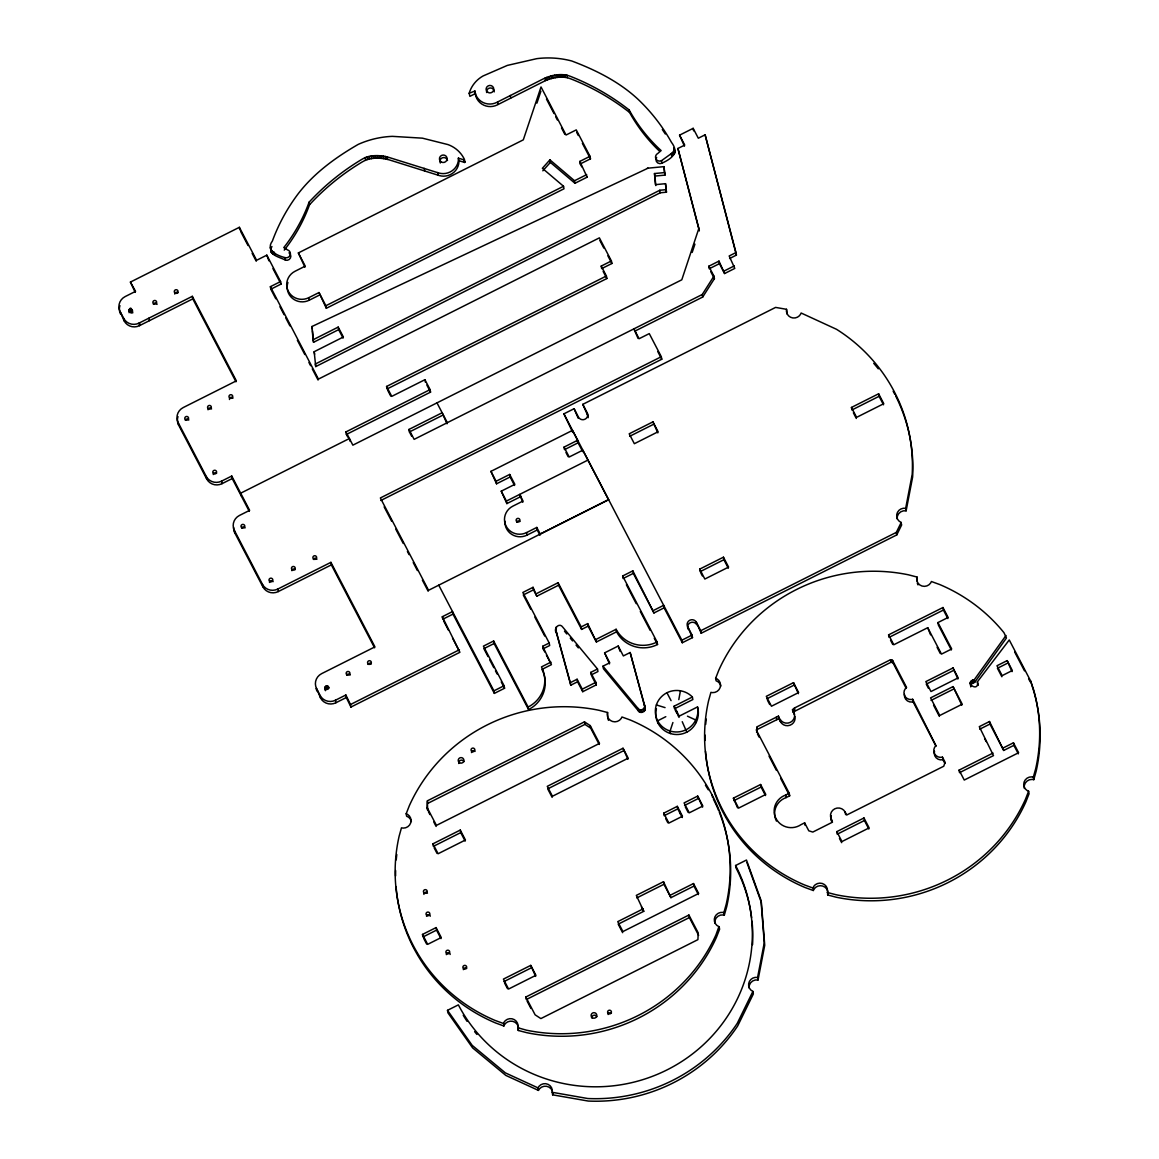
<?xml version="1.0" encoding="UTF-8"?>
<svg xmlns="http://www.w3.org/2000/svg" width="1159" height="1159" viewBox="0 0 1159 1159"><rect width="100%" height="100%" fill="white"/><g stroke="black" fill="none" stroke-linecap="round" stroke-linejoin="round"><path stroke-width="1.5" d="M656.646 157.421A4.143 4.028 -10.2 0 0 661.977 163.187C672.35 158.348 679.348 152.597 671.409 142.253A187.686 182.876 -10.2 0 0 638.363 99.602C619.457 81.869 595.755 70.004 571.677 60.963A90.185 87.867 -10.2 0 0 536.747 58.66L507.338 65.411L483.057 75.972A29.772 29.004 -10.2 0 0 469.163 93.271L469.902 96.342L475.393 93.575L474.929 91.039L469.163 93.271M427.149 807.591L427.425 800.797L584.455 721.854L590.221 725.606L599.507 743.412L436.436 825.396L427.149 807.591L427.599 810.127L427.425 800.797M458.384 158.131L458.486 159.449A15.241 14.85 -10.2 0 1 438.537 172.923L387.178 156.885C378.877 154.987 369.344 154.77 361.883 159.348A235.219 229.178 -10.2 0 0 309.091 202.188A167.36 163.071 -10.2 0 1 285.795 245.013L283.781 247.591L287.533 249.909A4.143 4.028 -10.2 0 1 290.185 254.98A4.143 4.028 -10.2 0 1 284.955 257.602C277.696 255.777 265.295 250.46 272.365 241.072A187.686 182.876 -10.2 0 1 298.385 193.51C314.292 172.908 335.835 157.291 358.232 144.382A90.185 87.867 -10.2 0 1 392.35 136.356L422.427 138.167L448.026 144.6A29.772 29.004 -10.2 0 1 464.426 159.377L464.687 162.477L458.834 160.666L458.384 158.131L464.223 159.942L464.687 162.477M474.929 91.039L475.031 92.358A15.241 14.85 -10.2 0 0 496.82 102.383L543.18 78.942C551.481 75.031 561.608 72.872 570.387 76.335A235.219 229.178 -10.2 0 1 629.12 109.917A167.36 163.071 -10.2 0 0 658.747 148.366L661.137 150.583L657.79 153.481A4.143 4.028 -10.2 0 0 655.965 158.928A4.143 4.028 -10.2 0 0 661.528 160.652L673.133 152.307L674.364 148.656M678.797 699.63L680.42 690.836M128.649 310.177C135.125 320.188 130.416 299.486 129.098 312.713M324.955 687.649L326.954 685.867L328.707 687.33L326.751 689.591L324.955 687.649L325.447 690.663M325.404 690.17C325.65 686.707 330.822 690.677 328.272 686.476M570.779 685.201L570.315 682.665L577.11 679.246L577.573 681.782L570.779 685.201L556.552 633.205C552.771 628.685 559.42 621.861 562.883 627.265L597.493 669.004L597.957 671.539L591.162 674.958L590.699 672.423L597.493 669.004M556.306 626.961L556.219 632.292M411.373 821.557A7.62 7.432 -10.2 0 0 408.04 816.907L406.635 816.284L406.186 813.748L409.359 805.65A167.664 163.376 -10.2 0 1 599.015 710.293L607.577 712.51L607.273 714.06A7.62 7.432 -10.2 0 0 621.253 718.406L621.948 716.986L630.235 720A167.664 163.376 -10.2 0 1 726.215 904.252L723.868 912.64L724.317 915.175L723.375 914.929A7.62 7.432 -10.2 0 0 714.77 923.274M607.722 716.581L607.577 712.51M604.607 652.865L609.764 662.774L602.97 666.179L637.58 707.932C639.638 712.22 646.708 708.728 644.375 704.513L630.148 652.517L623.354 655.936L618.196 646.041L604.607 652.865L609.489 663.89M602.97 666.179L603.433 668.714L638.029 710.453C640.087 714.755 647.157 711.264 644.824 707.033L630.148 652.517M538.428 1090.402L537.964 1087.866L539.051 1086.258A7.562 7.36 -10.2 0 1 552.206 1092.3L587.758 1098.515A167.664 163.376 -10.2 0 0 737.24 1023.368L752.901 991.423A7.577 7.389 -10.2 0 1 757.58 977.443L764.274 942.702L760.956 900.181L746.468 860.036L735.603 865.498A155.48 151.496 -10.2 0 1 667.135 1069.844A155.48 151.496 -10.2 0 1 458.37 1004.867L447.504 1010.329L447.953 1012.865L472.626 1047.895L505.817 1075.407L538.428 1090.402L539.514 1088.794A7.562 7.36 -10.2 0 1 552.365 1091.039M749.076 987.888A7.577 7.389 -10.2 0 1 758.044 979.978L764.723 945.237L761.405 902.702L746.932 862.557M1024.324 788.41A7.62 7.432 -10.2 0 1 1032.205 779.399L1033.785 779.674L1033.335 777.153L1031.742 776.863A7.62 7.432 -10.2 0 0 1027.164 790.554L1028.612 791.22L1029.062 793.756L1025.889 801.854A167.664 163.376 -10.2 0 1 836.233 897.211L827.685 894.994L827.526 890.909A7.62 7.432 -10.2 0 0 813.546 886.563L813.299 890.518L805.027 887.504A167.664 163.376 -10.2 0 1 705.527 751.148M827.685 894.994L827.975 893.444A7.62 7.432 -10.2 0 0 814.009 889.098L813.299 890.518M663.904 607.417L682.303 642.738L692.488 637.624L687.635 626.642A4.882 4.752 -10.2 0 1 689.779 620.239A4.882 4.752 -10.2 0 1 696.342 622.267L701.195 633.249L896.762 534.922L901.659 524.955L900.963 522.361A7.62 7.432 -10.2 0 1 905.672 508.308L912.176 474.509A167.664 163.376 -10.2 0 0 836.523 329.301L801.115 313.002L800.855 313.77A7.62 7.432 -10.2 0 1 786.512 309.308L775.603 307.41L582.803 404.346L587.656 415.313A4.882 4.752 -10.2 0 1 588.178 417.718M897.124 518.783A7.62 7.432 -10.2 0 1 906.121 510.829L912.626 477.03A167.664 163.376 -10.2 0 0 895.646 395.929M720.84 686.142A7.62 7.432 -10.2 0 0 717.551 681.478L716.103 680.811L715.639 678.276L718.812 670.177A167.664 163.376 -10.2 0 1 908.482 574.821L917.03 577.037L916.726 578.587A7.62 7.432 -10.2 0 0 930.706 582.934L931.401 581.514L939.688 584.527A167.664 163.376 -10.2 0 1 1003.984 632.713L1006.447 638.001L974.661 682.361L971.256 684.071L970.72 686.867M917.189 581.123L917.03 577.037M1033.335 777.153L1035.668 768.779A167.664 163.376 -10.2 0 0 1033.495 689.373L1030.612 680.927L1009.257 639.956L977.385 681.825C979.485 693.068 962.912 682.434 974.197 679.826L1005.998 635.48M724.317 915.175L726.679 906.787A167.664 163.376 -10.2 0 0 719.304 812.198M1033.785 779.674L1036.132 771.314A167.664 163.376 -10.2 0 0 1033.958 691.909L1030.612 680.927M271.916 246.519C266.918 255.067 281 257.443 285.418 260.138A4.143 4.028 -10.2 0 0 290.402 254.444M672.901 722.521L670.09 731.025L670.539 733.56M729.619 258.515L736.414 255.096L735.965 252.561L705.107 134.806L698.312 138.225L693.154 128.33L679.565 135.154L684.723 145.063L677.928 148.468L698.863 228.381L681.796 279.797L352.858 445.157L345.947 431.901L430.09 389.612L424.933 379.703L391.756 396.378L386.584 386.454L606.389 276.001L601.231 266.077L611.416 260.963L599.391 237.856L318.435 379.094L270.38 286.679L280.565 281.565L266.816 255.154L256.617 260.282L239.362 227.309L130.416 282.086L135.168 292.343M692.184 252.43L694.922 244.158M536.907 103.151L540.905 91.199M757.247 726.707L756.653 732.387L757.247 726.707L778.428 716.132L780.427 721.622A7.765 7.562 -10.2 0 0 794.944 716.523M723.868 912.64L722.912 912.394A7.62 7.432 -10.2 0 0 718.899 926.635L715.987 934.791A167.664 163.376 -10.2 0 1 526.316 1030.148L517.856 1027.758A7.62 7.432 -10.2 0 0 503.803 1022.513L503.875 1026.005L495.574 1022.962A167.664 163.376 -10.2 0 1 396.074 886.606M719.159 926.693L719.609 929.228L716.436 937.327A167.664 163.376 -10.2 0 1 526.78 1032.683L518.247 1030.467L517.783 1027.946M1028.612 791.22L1025.44 799.333A167.664 163.376 -10.2 0 1 835.784 894.676L827.222 892.459M503.875 1026.005L504.252 1025.049A7.62 7.432 -10.2 0 1 518.319 1030.293L518.247 1030.467M896.762 534.922L896.313 532.401L901.195 522.434M447.041 423.788L442.144 412.749L408.968 429.438L414.14 439.362L702.253 294.502L713.944 276.132L708.786 266.237L718.986 261.108L724.592 273.538L734.792 268.41L729.17 255.98L735.965 252.561M634.944 331.112L702.702 297.037L714.408 278.667L713.944 276.132M284.245 250.141L286.259 247.548A167.36 163.071 -10.2 0 0 309.54 204.723A235.219 229.178 -10.2 0 1 362.332 161.883C370.416 157.03 380.775 157.465 389.583 159.971L438.986 175.473A15.241 14.85 -10.2 0 0 458.935 161.985L458.834 160.666M131.865 309.496C134.56 312.278 127.345 312.887 128.852 309.743M590.003 156.291L579.819 161.42L587.149 177.153L574.965 183.267L574.516 180.746L549.917 159.855L542.369 168.301L563.535 186.266L563.984 188.787L326.331 308.28L319 292.546L308.801 297.675A15.241 14.85 -10.2 0 1 288.33 291.3A15.241 14.85 -10.2 0 1 295.052 271.264L305.237 266.135L298.356 252.937L523.303 139.848L541.021 86.968L566.056 135.024L576.255 129.895L590.003 156.291L590.467 158.826L580.268 163.955L581.804 166.882M542.832 170.822L550.366 162.39L549.917 159.855M906.193 688.388L892.995 662.832L891.01 662.224L792.973 712.162L792.51 709.641L794.48 708.004L890.547 659.703L892.531 660.297L906.57 687.446L905.396 688.591A7.012 6.838 -10.2 0 0 911.829 699.5L912.655 699.268L935.95 745.599A7.041 6.853 -10.2 0 0 942.455 757.175L945.107 762.231L943.759 766.229L846.693 815.023L845.157 812.068A7.765 7.562 -10.2 0 0 834.726 808.823A7.765 7.562 -10.2 0 0 831.307 819.022L831.771 821.557A7.765 7.562 -10.2 0 1 831.322 815.777M656.429 708.786A21.34 20.79 -10.2 0 0 686.809 732.155C695.922 727.591 700.34 716.61 697.53 706.932L679.232 716.132L674.074 706.222L692.387 697.008L692.85 699.543L674.524 708.757L674.074 706.222M659.21 150.902A167.36 163.071 -10.2 0 1 629.583 112.466A235.219 229.178 -10.2 0 0 570.836 78.87C562.723 75.581 553.35 77.392 545.483 80.608L497.269 104.918A15.241 14.85 -10.2 0 1 475.494 94.908L475.393 93.575M665.802 716.682L657.66 720.811L658.124 723.346M130.416 282.086L135.574 291.358L125.143 296.588A11.431 11.141 -10.2 0 0 120.13 311.612L123.694 318.348A11.431 11.141 -10.2 0 0 139.037 323.115L192.322 296.327L236.349 380.847L183.223 407.562A11.431 11.141 -10.2 0 0 178.182 422.586L178.645 425.121L206.664 478.899A11.431 11.141 -10.2 0 0 222.006 483.68L232.206 478.551L231.742 476.03L221.557 481.144A11.431 11.141 -10.2 0 1 206.201 476.363L178.182 422.586M120.13 311.612L124.143 320.869A11.431 11.141 -10.2 0 0 139.5 325.65L192.785 298.863L192.322 296.327M338.196 327.099L338.645 329.634L313.553 342.296L313.089 339.761L338.196 327.099L343.368 336.994L314.176 351.713L315.741 366.577L660.224 192.785L666.468 192.191L665.527 183.687L655.472 184.643L654.473 173.546L664.527 172.59L664.976 175.11L654.922 176.067L654.473 173.546M666.468 192.191L666.005 189.67L659.775 190.264L315.291 364.042L315.741 366.577M496.545 483.796L496.095 481.275L509.685 474.437L510.134 476.972L496.545 483.796L490.938 471.365L572.474 430.38L577.631 440.275L564.042 447.113L569.199 457.008L582.789 450.185L608.576 499.674L428.555 590.308L380.369 497.964L661.311 356.711L649.272 333.618L639.073 338.732L633.915 328.823L638.058 338.442M536.371 593.669L558.102 582.716L558.551 585.237L536.82 596.19L533.053 587.309L522.839 592.466L549.207 642.999L549.67 645.52L543.151 648.794L544.802 651.966M533.053 587.309L533.502 589.83L523.288 594.987L530.706 609.199M549.207 642.999L542.687 646.287L551.423 664.643L541.934 669.424A30.482 29.714 -10.3 0 1 528.576 709.554L528.113 707.033L493.647 640.999L483.419 646.143L504.093 685.737L504.556 688.258L494.357 693.386L452.575 613.328M632.843 570.851L633.307 573.372L623.093 578.515L622.644 575.994L632.843 570.851L653.966 612.966L664.15 607.823L663.701 605.302L653.517 610.445M493.647 640.999L494.096 643.506L483.882 648.663L488.011 656.573M587.685 623.614L588.135 626.135L581.615 629.409L581.166 626.903L587.685 623.614L596.407 641.97L616.588 631.8A30.482 29.714 -10.3 0 0 657.53 644.505L657.081 641.985L622.644 575.994M494.357 693.386L493.908 690.865L504.093 685.737M550.96 662.122L541.47 666.903A30.482 29.714 -10.3 0 1 528.113 707.033M595.943 639.449L616.124 629.279A30.482 29.714 -10.3 0 0 657.081 641.985M275.799 298.776L270.829 289.214L281.029 284.085L280.565 281.565M287.91 282.492A15.241 14.85 -10.2 0 0 309.265 300.195L319.449 295.081M326.331 308.28L325.867 305.744L563.535 186.266M574.516 180.746L586.686 174.618M611.416 260.963L611.88 263.499L601.68 268.613L601.231 266.077M606.389 276.001L606.852 278.537L387.034 388.989L386.584 386.454M347.787 437.088L346.411 434.437L430.54 392.133L430.09 389.612M718.986 261.108L719.435 263.644L709.236 268.758L708.786 266.237M724.143 271.003L734.328 265.889M411.648 436.219L409.431 431.959L442.608 415.284M380.818 500.485L661.76 359.247L661.311 356.711M572.734 432.423L563.911 413.835L574.096 408.707L578.5 417.168A4.882 4.752 -10.2 0 0 585.049 419.196A4.882 4.752 -10.2 0 0 587.207 412.792L582.803 404.346M231.742 476.03L249.634 510.351L239.435 515.465A11.431 11.141 -10.2 0 0 234.408 530.489L262.427 584.281A11.431 11.141 -10.2 0 0 277.769 589.062L330.909 562.347L374.937 646.867L321.651 673.64A11.431 11.141 -10.2 0 0 316.624 688.678L320.55 697.979A11.431 11.141 -10.2 0 0 335.878 702.76L346.309 697.53L345.86 694.994L335.429 700.239A11.431 11.141 -10.2 0 1 320.101 695.443L316.624 688.678M233.64 527.388A11.431 11.141 -10.2 0 0 234.857 533.024L262.876 586.816A11.431 11.141 -10.2 0 0 278.232 591.583L331.358 564.882L330.909 562.347M521.246 496.371L506.86 503.6L501.253 491.17L514.842 484.346L509.685 474.437M652.937 421.862L629.192 433.799L634.35 443.709L658.095 431.756L652.937 421.862L657.819 432.872M629.641 436.32L653.401 424.382M506.86 503.6L506.411 501.079L587.946 460.08M522.81 502.253L519.609 494.429L523.042 501.036L512.829 506.164A15.241 14.85 -10.2 0 0 506.121 526.2A15.241 14.85 -10.2 0 0 526.577 532.575L536.805 527.432L540.239 534.038L608.576 499.674M504.947 521.231A15.241 14.85 -10.2 0 0 527.041 535.11L537.254 529.967L536.805 527.432M851.445 407.446L878.623 393.785L883.781 403.694L856.602 417.356L851.445 407.446L851.894 409.982L879.073 396.306L878.623 393.785M442.318 616.718L452.503 611.59L452.966 614.125L442.767 619.239L442.318 616.718L459.906 652.285L350.945 707.062L346.309 697.53M350.945 707.062L350.496 704.527L459.442 649.75M699.688 569.127L723.448 557.189L728.605 567.084L704.846 579.036L699.688 569.127L700.137 571.662L723.897 559.71L723.448 557.189M595.856 682.318L596.32 684.853L582.731 691.691L582.267 689.156L595.856 682.318L590.699 672.423M682.303 642.738L681.854 640.217L692.039 635.089L687.635 626.642M701.195 633.249L700.731 630.728L896.313 532.401M427.874 803.332L584.918 724.389L590.684 728.142L599.189 744.469M432.93 843.824L460.268 830.076L465.44 840L438.102 853.748L432.93 843.824L433.379 846.36L460.717 832.611L460.268 830.076M623.02 748.25L547.265 786.338L552.437 796.262L628.192 758.189L623.02 748.25L627.903 759.29M623.47 750.786L547.714 788.873L552.148 797.378M793.48 682.665L766.302 696.327L771.459 706.237L798.638 692.56L793.48 682.665L798.363 693.676M942.962 607.519L943.412 610.04L889.054 637.378L888.605 634.842L942.962 607.519L948.134 617.443L937.935 622.571L938.399 625.092L951.351 649.938M766.751 698.863L793.929 685.201M937.935 622.571L951.698 648.968L941.485 654.111L927.722 627.7L893.777 644.766L888.605 634.842M757.711 729.243L778.891 718.652L778.428 716.132M422.499 934.429L436.088 927.591L441.26 937.53L427.671 944.353L422.499 934.429L422.948 936.965L436.537 930.126L436.088 927.591M663.716 813.169L677.305 806.345L682.463 816.24L668.873 823.078L663.716 813.169L664.165 815.704L677.754 808.881L677.305 806.345M697.675 796.088L684.085 802.912L689.257 812.836L702.847 806.012L697.675 796.088L702.571 807.128M953.002 667.946L925.824 681.608L930.996 691.532L958.174 677.87L953.002 667.946L957.899 678.986M684.549 805.447L698.138 798.609M953.466 670.467L926.287 684.129L928.504 688.388M953.046 686.592L930.59 697.877L939.761 715.48L962.216 704.194L953.046 686.592L961.84 705.121M1007.171 660.616L996.972 665.744L1002.129 675.639L1012.329 670.51L1007.171 660.616L1012.039 671.626M931.054 700.398L953.495 689.127M1007.62 663.151L997.435 668.265L1001.854 676.755M831.307 819.022L832.466 822.18L812.821 832.061L808.794 830.815L804.636 822.832L801.043 824.643A17.211 16.777 -10.2 0 1 776.008 818.573A17.211 16.777 -10.2 0 1 785.643 795.06L789.236 793.263L756.204 729.851M776.458 821.094A17.211 16.777 -10.2 0 1 786.106 797.595L789.685 795.798L789.236 793.263M670.481 895.125L693.502 883.549L693.951 886.084L670.931 897.66L663.499 881.724L636.32 895.385L643.767 911.307L618.211 924.158L622.629 932.676M636.784 897.921L663.962 884.259L663.499 881.724M1003.245 747.932L1013.444 742.803L1013.893 745.338L1003.708 750.452L989.496 721.521L979.283 726.664L993.495 755.596L959.536 772.662L959.087 770.127L993.031 753.06M979.732 729.185L989.945 724.056L989.496 721.521M530.75 965.375L503.412 979.109L508.584 989.033L535.922 975.299L530.75 965.375L535.632 976.414M643.317 908.772L617.747 921.637L622.919 931.561L698.674 893.473L693.502 883.549M503.861 981.644L531.199 967.895M836.798 831.64L863.977 817.979L869.134 827.888L841.956 841.55L836.798 831.64L837.247 834.176L864.426 820.514L863.977 817.979M525.838 997.015L688.91 915.045L698.196 932.85L697.921 939.645L540.876 1018.587L535.125 1014.835L525.838 997.015L526.302 999.551L689.373 917.566L688.91 915.045M733.401 798.131L760.608 784.513L765.78 794.451L738.602 808.113L733.401 798.131L737.573 807.794M733.864 800.666L761.072 787.048L760.608 784.513M313.089 339.761L311.901 326.534L648.04 168.171M697.53 706.932C699.399 715.958 694.487 725.447 686.36 729.619A21.34 20.79 -10.2 0 1 657.66 720.811A21.34 20.79 -10.2 0 1 666.947 692.734C675.277 688.576 685.94 690.242 692.387 697.008M935.994 746.237L913.104 701.803L912.292 702.021A7.012 6.838 -10.2 0 1 904.455 694.4M647.345 168.229L663.991 166.65L664.976 175.11M552.206 1092.3L552.655 1094.835L588.221 1101.05A167.664 163.376 -10.2 0 0 737.703 1025.903L753.35 993.944L752.901 991.423M656.356 704.947L665.063 707.613M812.85 887.997L804.563 884.969A167.664 163.376 -10.2 0 1 708.584 700.717L710.931 692.358L712.51 692.633A7.62 7.432 -10.2 0 0 717.102 678.942L715.639 678.276M503.412 1023.469L495.11 1020.442A167.664 163.376 -10.2 0 1 399.131 836.19L401.463 827.83L403.129 828.106A7.62 7.432 -10.2 0 0 407.577 814.386L406.186 813.748M537.964 1087.866L505.353 1072.872L472.177 1045.36L447.504 1010.329M687.461 716.175L695.675 719.985L696.139 722.521M550.366 162.39L574.965 183.267M564.491 631.191L566.809 633.973M570.271 638.145L572.575 640.927M576.037 645.099L578.341 647.881M240.637 231.409L248.04 245.534M252.14 253.386L256.255 261.239M1014.647 651.938L1024.498 670.858M1028.598 678.739L1030.25 681.883M879.073 396.306L883.491 404.795M853.372 412.807L856.313 418.457M1013.444 742.803L1018.616 752.727L964.259 780.05L959.087 770.127M943.412 610.04L947.845 618.558M1013.893 745.338L1018.326 753.843M989.945 724.056L1003.708 750.452M684.447 146.179L679.565 135.154M930.605 634.886L927.722 627.7M937.08 647.316L940.311 653.531M984.585 738.515L986.208 741.615M719.435 263.644L724.592 273.538M710.713 271.597L714.408 278.667M933.546 705.208L939.384 716.407M890.532 640.203L892.749 644.462M934.502 751.177A7.041 6.853 -10.2 0 0 942.919 759.696L944.904 763.506M576.704 132.43L578.327 135.531M582.369 143.296L590.467 158.826M546.483 99.109L554.002 113.524M555.668 116.726L557.334 119.928M561.507 127.939L564.839 134.343M585.614 174.212L587.149 177.153M599.84 240.391L603.853 248.084M607.867 255.791L611.88 263.499M657.747 351.539L661.76 359.247M603.158 271.452L606.852 278.537M864.426 820.514L868.844 829.004M723.897 559.71L728.316 568.2M792.51 709.641L794.263 714.654M778.891 718.652L780.427 721.622M767.49 700.268L769.706 704.513M839.464 838.421L841.666 842.665M700.876 573.068L702.354 575.893M757.479 733.966L759.131 737.138M769.04 756.161L776.472 770.431M780.601 778.355L789.685 795.798M696.342 622.267L700.731 630.728M578.225 418.283L574.096 408.707M761.072 787.048L765.505 795.552M563.911 413.835L681.854 640.217M576.617 439.985L582.76 451.677M633.307 573.372L653.966 612.966M565.969 452.474L568.185 456.718M626.382 584.788L636.219 603.651M640.319 611.503L650.156 630.366M654.255 638.218L657.53 644.505M682.231 721.695L686.809 732.155M666.947 692.734L671.075 700.659M675.175 709.989L677.102 713.698L676.653 711.177M677.754 714.944L679.044 717.421M620.123 651.401L618.196 646.041M685.288 806.867L688.243 812.531M588.135 626.135L596.407 641.97M510.134 476.972L514.553 485.462M537.254 529.967L540.007 535.255M677.754 808.881L682.274 817.544M558.102 582.716L581.166 626.903M558.551 585.237L581.615 629.409M490.938 471.365L496.095 481.275M501.253 491.17L506.411 501.079M591.887 676.363L596.32 684.853M665.643 818.529L667.845 822.774M693.951 886.084L698.384 894.589M436.986 402.854L447.316 422.673M426.86 385.063L430.54 392.133M533.502 589.83L536.82 596.19M577.11 679.246L582.267 689.156M577.573 681.782L582.731 691.691M534.835 617.095L544.73 636.045M689.373 917.566L698.645 935.385M546.454 655.139L550.597 663.049M387.772 390.409L390.728 396.074M641.434 906.845L643.767 911.307M338.645 329.634L343.078 338.109M319 292.546L325.867 305.744M304.933 267.207L298.356 252.937M494.096 643.506L528.576 709.554M489.678 659.746L493.806 667.671M495.458 670.829L497.11 674.002M501.239 681.927L504.556 688.258M438.754 585.179L493.908 690.865M268.888 260.789L266.816 255.154M272.93 268.555L281.029 284.085M384.151 506.86L391.626 521.188M395.784 529.156L403.26 543.484M407.417 551.438L409.069 554.625M413.227 562.593L417.385 570.547M422.369 580.108L428.178 591.249M192.785 298.863L235.972 381.789M331.358 564.882L374.56 647.794M460.717 832.611L465.15 841.115M428.381 811.604L429.931 814.574M433.799 821.992L436.117 826.454M527.07 1001.043L530.938 1008.46M434.118 847.765L437.073 853.444M504.6 983.064L507.555 988.728M232.206 478.551L249.272 511.322M436.537 930.126L440.971 938.645M423.687 938.384L426.642 944.049M663.962 884.259L670.931 897.66M279.942 306.744L284.085 314.712M285.751 317.899L289.895 325.867M297.356 340.195L304.803 354.538M308.946 362.506L310.612 365.693M312.264 368.881L318.073 380.036M443.578 620.818L448.475 630.25M452.561 638.116L459.08 650.706M674.321 149.801L674.813 151.192M345.86 694.994L350.496 704.527M977.848 684.361L978.182 685.273L977.385 681.825M555.769 629.772L570.315 682.665M736.414 255.096L705.107 134.806M616.124 629.279L616.588 631.8M542.687 646.287L543.151 648.794M974.197 679.826L974.661 682.361M973.212 679.913L973.661 682.434M972.271 680.232L972.734 682.767M971.459 680.797L971.908 683.317M970.807 681.535L971.256 684.071M970.373 682.405L970.836 684.94M970.199 683.361L970.648 685.896M905.672 508.308L906.121 510.829M942.455 757.175L942.919 759.696M912.655 699.268L913.104 701.803M892.531 660.297L892.995 662.832M890.547 659.703L891.01 662.224M786.512 309.308L786.961 311.829A7.62 7.432 -10.2 0 0 786.845 313.77M845.157 812.068L845.606 814.589M693.154 128.33L693.604 130.851M794.48 708.004L794.929 710.525M698.863 228.381L699.326 230.916L677.928 148.468M804.636 822.832L805.099 825.367M702.253 294.502L702.702 297.037M674.089 147.7L674.857 152.191M674.321 150.134L674.784 152.669M776.313 717.131L776.776 719.652M674.19 150.627L674.654 153.162M674.002 151.076L674.466 153.625M673.756 151.525L674.219 154.06M673.466 151.93L673.93 154.466M673.133 152.307L673.582 154.842M672.742 152.64L673.205 155.176M672.003 153.133L672.452 155.668M671.206 153.567L671.669 156.117M785.643 795.06L786.106 797.595M661.528 160.652L661.977 163.187M659.775 190.264L660.224 192.785M629.12 109.917L629.583 112.466M757.58 977.443L758.044 979.978M735.603 865.498L736.052 868.033A155.48 151.496 -10.2 0 1 751.611 917.653M692.039 635.089L692.488 637.624M712.148 795.074L712.611 797.595M566.925 75.031L567.374 77.581M564.897 74.799L565.36 77.334M579.819 161.42L580.268 163.955M562.868 74.669L563.332 77.204M560.84 74.64L561.289 77.189M558.797 74.727L559.261 77.262M556.769 74.9L557.233 77.436M554.755 75.176L555.219 77.711M552.756 75.567L553.205 78.102M550.771 76.045L551.235 78.58M548.83 76.624L549.279 79.16M679.884 811.3L680.333 813.821M546.903 77.305L547.367 79.841M545.02 78.073L545.483 80.608M644.375 704.513L645.23 708.917M644.592 707.338L645.056 709.873M644.158 708.221L644.621 710.757M643.52 708.96L643.969 711.496M641.753 709.844L642.216 712.379M587.207 412.792L587.656 415.313M640.768 709.931L641.217 712.466M639.797 709.757L640.246 712.292M638.899 709.351L639.348 711.872M638.145 708.728L638.595 711.249M637.58 707.932L638.029 710.453M577.631 440.275L578.08 442.81L564.491 449.649L564.042 447.113M510.293 95.473L510.757 98.008M497.573 101.862L498.037 104.411M590.221 725.606L590.684 728.142M584.455 721.854L584.918 724.389M555.871 627.845L556.334 630.38M555.683 628.801L556.552 633.205M526.577 532.575L527.041 535.11M437.696 172.546L438.16 175.081M424.151 168.33L424.614 170.866M387.178 156.885L387.642 159.42M385.208 156.422L385.657 158.957M424.933 379.703L425.382 382.238M383.209 156.074L383.658 158.609M381.195 155.828L381.644 158.363M379.167 155.668L379.616 158.203M377.124 155.625L377.588 158.16M375.096 155.683L375.545 158.218M373.068 155.842L373.517 158.377M371.039 156.103L371.503 158.638M369.04 156.465L369.489 159M367.055 156.929L367.504 159.464M365.099 157.494L365.549 160.029M408.968 429.438L409.431 431.959M309.091 202.188L309.54 204.723M349.859 441.057L349.41 438.522L240.695 493.183L241.144 495.719M345.947 431.901L346.411 434.437M308.801 297.675L309.265 300.195M311.901 326.534L312.351 329.069M314.176 351.713L314.625 354.248M284.955 257.602L285.418 260.138M274.292 252.213L274.755 254.748M273.452 251.909L273.915 254.444M272.64 251.546L273.104 254.082M272.206 251.271L272.669 253.807M271.814 250.967L272.278 253.502M271.467 250.605L271.916 253.14M271.163 250.214L271.612 252.749M270.467 247.389L271.351 252.329M270.424 247.881L271.148 251.88M270.38 286.679L270.829 289.214M335.429 700.239L335.878 702.76M327.896 686.157L328.345 688.692M327.446 685.954L327.896 688.489M326.954 685.867L327.403 688.403M326.461 685.911L326.91 688.446M325.983 686.085L326.447 688.605M325.578 686.36L326.041 688.881M325.259 686.722L325.708 689.257M325.042 687.171L325.491 689.692M239.362 227.309L239.812 229.844M320.101 695.443L320.55 697.979M277.769 589.062L278.232 591.583M262.427 584.281L262.876 586.816M234.408 530.489L234.857 533.024M221.557 481.144L222.006 483.68M206.201 476.363L206.664 478.899M148.946 318.145L149.395 320.666M139.515 322.883L139.964 325.418M139.037 323.115L139.5 325.65M132.314 310.351L132.763 312.872M131.489 309.178L131.952 311.713M131.039 308.975L131.503 311.51M130.561 308.888L131.01 311.423M130.054 308.931L130.518 311.467M129.591 309.091L130.054 311.626M129.185 309.366L129.634 311.901M123.694 318.348L124.143 320.869M663.991 166.65L664.527 172.59M654.922 176.067L655.791 185.57M312.495 330.721L313.553 342.296M665.527 183.687L666.005 189.67M516.682 522.187A1.912 1.854 -10.2 0 1 519.913 521.492M793.814 712.133A7.765 7.562 -10.2 0 1 790.395 722.332A7.765 7.562 -10.2 0 1 779.978 719.087M705.049 740.456A167.664 163.376 -10.2 0 1 705.092 735.11M705.686 724.418A167.664 163.376 -10.2 0 1 706.266 719.087M918 584.875A7.62 7.432 -10.2 0 1 917.334 583.049M873.727 363.318A167.664 163.376 -10.2 0 1 878.29 368.837M893.154 391.235A167.664 163.376 -10.2 0 1 894.835 394.364M688.098 629.163A4.882 4.752 -10.2 0 1 690.242 622.76A4.882 4.752 -10.2 0 1 696.791 624.802M313.423 559.478A1.883 1.84 -10.2 0 1 316.914 559.275M291.923 570.706A1.883 1.84 -10.2 0 1 295.241 569.634M368.127 664.469A1.883 1.84 -10.2 0 1 371.344 663.861M346.7 675.233A1.883 1.84 -10.2 0 1 350.192 675.031M269.467 582.455A1.912 1.854 -10.2 0 1 273.075 581.688M241.753 527.751A1.912 1.854 -10.2 0 1 245.056 527.91M317.073 691.199A11.431 11.141 -10.2 0 1 316.088 688.46M229.482 399.493A1.883 1.84 -10.2 0 1 232.973 398.174M208.026 409.779A1.883 1.84 -10.2 0 1 211.575 408.924M174.734 294.038A1.883 1.84 -10.2 0 1 177.993 292.792M153.394 304.324A1.883 1.84 -10.2 0 1 157.044 304.397M178.645 425.121A11.431 11.141 -10.2 0 1 177.979 416.617M120.594 314.132A11.431 11.141 -10.2 0 1 119.928 305.643M185.324 420.282A1.912 1.854 -10.2 0 1 188.83 419.993M213.256 474.553A1.912 1.854 -10.2 0 1 216.574 473.379M486.635 92.532A3.839 3.738 -10.2 0 1 490.098 87.983A3.839 3.738 -10.2 0 1 494.227 91.88M662.311 129.533A187.686 182.876 -10.2 0 1 665.324 134.009M288.968 252.894A4.143 4.028 -10.2 0 1 289.793 253.575M464.02 160.246A29.772 29.004 -10.2 0 1 464.875 161.912M440.304 163.013A3.839 3.738 -10.2 0 1 442.477 157.769A3.839 3.738 -10.2 0 1 447.49 160.507M552.771 1092.908A7.562 7.36 -10.2 0 1 552.655 1094.835M752.017 921.246A155.48 151.496 -10.2 0 1 752.553 944.686M476.943 1034.465A155.48 151.496 -10.2 0 1 474.639 1031.655M467.106 1021.383A155.48 151.496 -10.2 0 1 463.223 1015.241M395.596 875.929A167.664 163.376 -10.2 0 1 395.625 870.568M396.233 859.891A167.664 163.376 -10.2 0 1 396.798 854.56M705.44 785.222A167.664 163.376 -10.2 0 1 708.265 789.801M713.422 799.188A167.664 163.376 -10.2 0 1 718.638 810.547M608.533 720.347A7.62 7.432 -10.2 0 1 607.881 718.522M608.069 1014.516A1.912 1.854 -10.2 0 1 611.387 1013.357M471.496 752.582A1.912 1.854 -10.2 0 1 474.987 751.423M423.919 894.415A1.912 1.854 -10.2 0 1 427.468 893.154M463.339 969.663A1.912 1.854 -10.2 0 1 466.657 968.504M446.345 954.639A1.912 1.854 -10.2 0 1 448.171 952.698A1.912 1.854 -10.2 0 1 450.156 954.465M426.512 916.175A1.912 1.854 -10.2 0 1 430.279 916.204M458.718 763.491A2.854 2.782 -10.2 0 1 464.064 761.622M591.539 1017.834A2.854 2.782 -10.2 0 1 596.943 1016.689M516.986 521.782A1.912 1.854 -10.2 0 0 519.927 520.29A1.912 1.854 -10.2 0 0 517.175 518.566A1.912 1.854 -10.2 0 0 516.986 521.782M313.683 559.073A1.883 1.84 -10.2 0 0 316.639 557.682A1.883 1.84 -10.2 0 0 313.944 555.9A1.883 1.84 -10.2 0 0 313.683 559.073M292.271 569.837A1.883 1.84 -10.2 0 0 295.226 568.446A1.883 1.84 -10.2 0 0 292.546 566.65A1.883 1.84 -10.2 0 0 292.271 569.837M368.374 664.064A1.883 1.84 -10.2 0 0 371.329 662.673A1.883 1.84 -10.2 0 0 368.634 660.876A1.883 1.84 -10.2 0 0 368.374 664.064M346.961 674.828A1.883 1.84 -10.2 0 0 349.917 673.437A1.883 1.84 -10.2 0 0 347.222 671.655A1.883 1.84 -10.2 0 0 346.961 674.828M269.873 581.572A1.912 1.854 -10.2 0 0 272.814 580.094A1.912 1.854 -10.2 0 0 270.061 578.355A1.912 1.854 -10.2 0 0 269.873 581.572M241.854 527.794A1.912 1.854 -10.2 0 0 244.795 526.316A1.912 1.854 -10.2 0 0 242.043 524.578A1.912 1.854 -10.2 0 0 241.854 527.794M229.873 398.102A1.883 1.84 -10.2 0 0 232.742 396.566A1.883 1.84 -10.2 0 0 229.96 394.915A1.883 1.84 -10.2 0 0 229.873 398.102M208.461 408.866A1.883 1.84 -10.2 0 0 211.344 407.316A1.883 1.84 -10.2 0 0 208.562 405.664A1.883 1.84 -10.2 0 0 208.461 408.866M175.168 293.111A1.883 1.84 -10.2 0 0 178.051 291.575A1.883 1.84 -10.2 0 0 175.27 289.924A1.883 1.84 -10.2 0 0 175.168 293.111M153.756 303.875A1.883 1.84 -10.2 0 0 156.639 302.34A1.883 1.84 -10.2 0 0 153.857 300.688A1.883 1.84 -10.2 0 0 153.756 303.875M185.643 419.877A1.912 1.854 -10.2 0 0 188.584 418.399A1.912 1.854 -10.2 0 0 185.817 416.661A1.912 1.854 -10.2 0 0 185.643 419.877M213.662 473.669A1.912 1.854 -10.2 0 0 216.603 472.191A1.912 1.854 -10.2 0 0 213.835 470.453A1.912 1.854 -10.2 0 0 213.662 473.669M487.852 92.343A3.839 3.738 -10.2 0 0 493.777 89.344A3.839 3.738 -10.2 0 0 488.2 85.853A3.839 3.738 -10.2 0 0 487.852 92.343M441.173 161.912A3.839 3.738 -10.2 0 0 447.113 158.942A3.839 3.738 -10.2 0 0 441.55 155.436A3.839 3.738 -10.2 0 0 441.173 161.912M608.461 1013.632A1.912 1.854 -10.2 0 0 611.416 1012.155A1.912 1.854 -10.2 0 0 608.649 1010.416A1.912 1.854 -10.2 0 0 608.461 1013.632M472.09 751.597A1.912 1.854 -10.2 0 0 474.842 749.801A1.912 1.854 -10.2 0 0 471.901 748.381A1.912 1.854 -10.2 0 0 472.09 751.597M424.281 893.038A1.912 1.854 -10.2 0 0 427.222 891.561A1.912 1.854 -10.2 0 0 424.455 889.837A1.912 1.854 -10.2 0 0 424.281 893.038M463.745 968.794A1.912 1.854 -10.2 0 0 466.686 967.316A1.912 1.854 -10.2 0 0 463.919 965.577A1.912 1.854 -10.2 0 0 463.745 968.794M446.91 953.683A1.912 1.854 -10.2 0 0 449.692 951.93A1.912 1.854 -10.2 0 0 446.78 950.467A1.912 1.854 -10.2 0 0 446.91 953.683M427.178 915.61A1.912 1.854 -10.2 0 0 429.83 913.683A1.912 1.854 -10.2 0 0 426.802 912.423A1.912 1.854 -10.2 0 0 427.178 915.61M459.5 762.723A2.854 2.782 -10.2 0 0 463.904 760.492A2.854 2.782 -10.2 0 0 459.775 757.899A2.854 2.782 -10.2 0 0 459.5 762.723M592.379 1017.776A2.854 2.782 -10.2 0 0 596.798 1015.559A2.854 2.782 -10.2 0 0 592.655 1012.966A2.854 2.782 -10.2 0 0 592.379 1017.776"/></g></svg>
